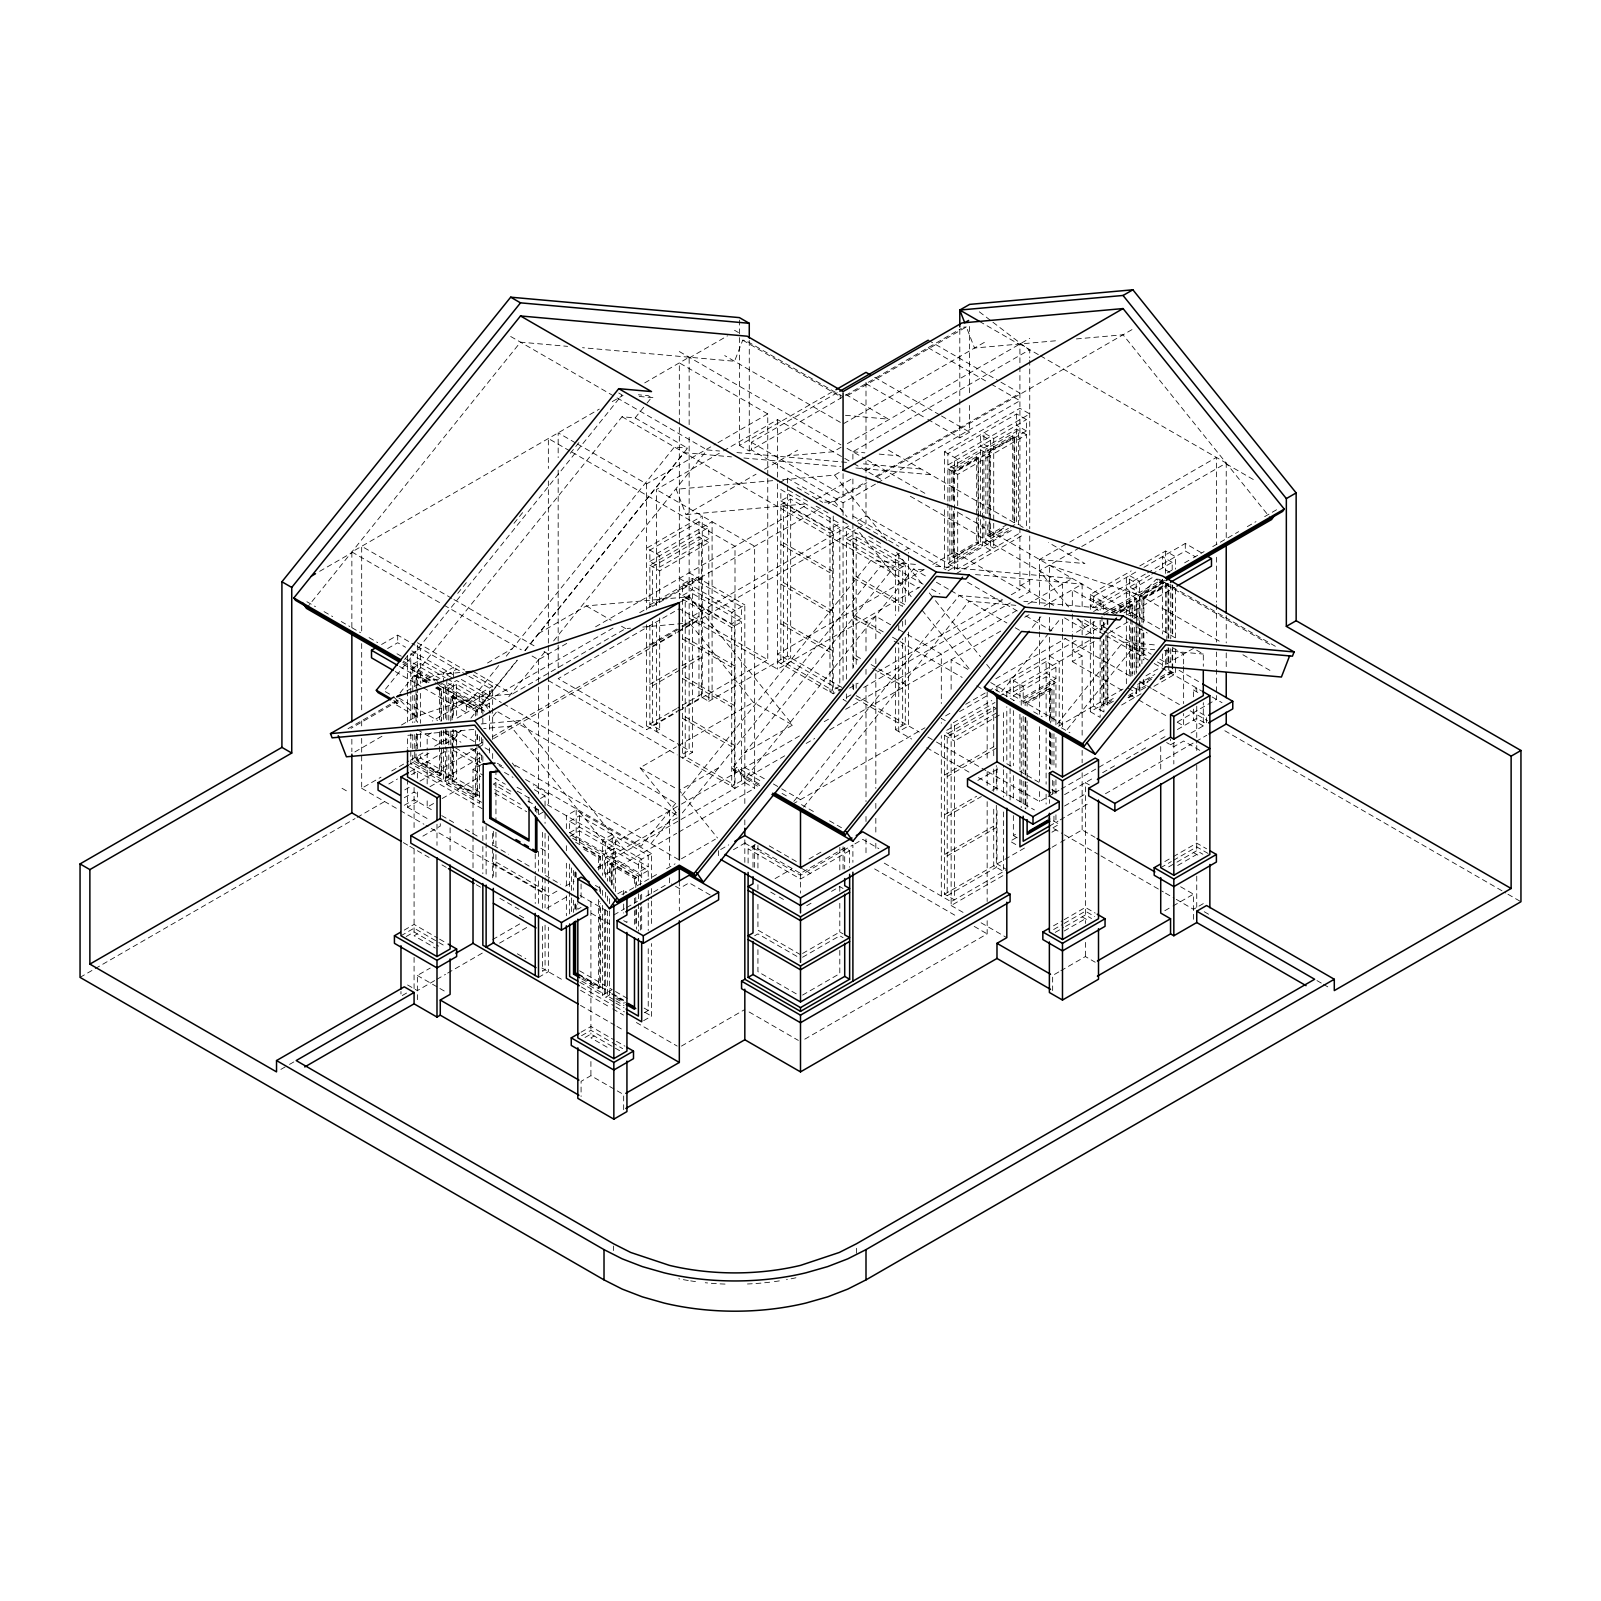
<?xml version="1.0" encoding="UTF-8"?>
<svg xmlns="http://www.w3.org/2000/svg" width="1601" height="1601" viewBox="0 0 1601 1601"><rect width="100%" height="100%" fill="white"/><g stroke="black" fill="none" stroke-linecap="round" stroke-linejoin="round"><path stroke-width="0.75" stroke-dasharray="5 3.75" d="M843.067 396.728L745.566 340.433L742.724 340.172L734.539 361.266L582.504 347.697M306.471 608.4L520.505 342.154L567.635 346.356M404.553 659.492L409.236 653.668M457.706 593.371L467.092 581.703M514.001 523.347L523.367 511.68M570.276 453.323L581.223 439.715M400.09 692.853L622.029 416.74L635.117 417.921L687.529 448.16L524.768 650.626M394.246 701.958L397.088 703.599L399.93 700.077L416.3 716.448L473.015 697.536L512.32 694.034L625.631 628.613L630.534 628.172M635.117 417.921L645.543 404.953M647.024 403.112L651.507 397.548L648.225 395.667L638.399 394.787M498.712 665.576L473.015 697.536L432.33 721.03M506.276 656.17L674.421 446.999L687.529 448.16M487.685 708.402L484.963 704.52L482.121 708.062L480.48 705.721L517.143 660.132M454.484 738.501L460.448 731.057M470.914 718.069L517.203 660.493M525.008 650.766L684.247 452.663L731.497 456.885M496.27 712.285L493.148 716.167L489.045 710.344M508.798 696.715L546.081 650.326M553.626 640.92L707.162 449.921L719.569 451.022M675.762 803.222L641.14 846.269L525.288 779.367M682.006 795.437L870.904 560.43L915.672 564.433M650.967 843.627L679.324 808.345M682.366 812.888L880.73 566.114L893.838 567.274L923.177 584.225M759.735 785.691L733.798 770.721L732.177 768.4L893.838 567.274M733.798 770.721L736.64 767.199L762.576 782.169M923.397 569.916L913.471 569.035L744.825 778.846L759.414 787.272M793.796 801.421L959.319 595.512L1001.486 599.274M803.622 807.104L969.145 601.176L1015.814 605.338M1032.285 627.432L1041.551 615.905M1001.686 691.712L1048.615 633.316M1050.176 631.354L1061.143 617.746M1057.36 723.852L1123.061 642.101L1157.063 645.123M1067.167 729.516L1132.888 647.765L1154.741 649.726M1049.375 607.439L1049.375 565.193L1140.132 595.452L1156.502 579.062L1159.344 582.604L1162.626 579.322M351.86 627.352L351.86 551.965L599.274 409.116M612.262 401.611L623.069 395.367M644.723 382.879L689.15 357.223L689.15 425.146M319.66 571.317L351.86 552.745M689.15 358.004L727.554 335.83M577.581 444.057L646.584 483.902L715.827 443.917M717.988 442.677L767.76 413.939L767.76 476.017M381.578 644.463L397.708 635.157L414.979 645.123M656.41 605.678L656.41 489.566L721.331 452.082M723.492 450.842L777.586 419.622L851.672 462.389M387.622 648.525L397.708 642.721L405.553 647.244M739.442 320.08L739.442 445.418L833.821 390.924M875.427 484.122L843.067 502.794L751.369 449.861L751.369 442.296L837.643 392.505M739.442 445.418L749.268 451.082L961.36 328.425M847.389 395.607L966.344 326.944L974.529 348.037L1059.202 340.473M410.797 654.049L420.623 648.385L420.623 659.732L410.797 665.396L410.797 654.049L453.383 678.644L453.383 667.297L443.557 672.96L443.557 682.046M410.797 694.054L410.797 669.178L420.623 663.514L445.178 677.683M772.703 480.66L676.202 489.286L686.029 514.601L756.052 474.176M764.538 469.273L797.698 450.141M984.355 342.374L843.067 423.945L724.713 355.602M414.739 685.748L414.739 675.982L416.7 674.862L429.148 682.046M698.977 521.706L649.866 550.064L649.866 561.411L659.692 567.094L708.803 538.716L708.803 527.389L698.977 521.706L698.977 533.053L708.803 538.716M406.774 690.952L434.832 674.761L463.469 672.2M348.017 728.675L397.088 700.337L399.93 700.077L350.999 728.315M446.819 674.862L456.645 669.178M656.41 553.846L712.085 521.706L712.085 699.437L702.259 693.773L677.623 707.982M779.547 482.762L787.392 478.219L843.067 510.359L839.144 512.64M841.105 447.219L833.24 451.762L787.872 455.805M847.389 443.597L1029.743 338.311M649.866 561.411L708.803 527.389M649.866 607.379L649.866 565.193L698.977 536.835L708.803 542.499L708.803 701.318L698.977 695.655L698.977 536.835M435.472 687.97L439.615 690.351L441.576 689.231L441.576 720.97M439.454 685.728L443.557 688.09L456.645 680.525L489.406 699.437L489.406 688.09M852.893 459.167L852.893 451.762L1029.743 349.658L1029.743 357.763M487.505 662.994L512.32 648.645M538.516 633.536L586.326 605.918L689.491 596.713L792.635 725.033L744.825 752.65M446.819 719.83L446.819 689.971L456.645 684.307L489.406 703.219L489.406 713.165M649.866 565.193L659.692 570.877L708.803 542.499M780.848 500.913L829.978 529.271L839.805 523.607L780.848 489.566L780.848 500.913L790.674 495.249M780.848 504.695L790.674 499.032L839.805 527.389L839.805 686.209L829.978 691.872L829.978 533.053L780.848 504.695L780.848 663.514L790.674 657.831L790.674 499.032M354.882 751.91L382.419 736.02M401.471 725.013L416.3 716.448L392.265 702.579M782.589 479.78L834.561 475.137L840.945 471.454M450.762 721.21L450.762 696.795L452.723 695.655L477.598 710.023L477.598 714.907M492.668 739.582L492.668 686.189L479.58 693.753L479.58 705.1M532.072 656.01L538.516 659.732L567.655 642.902M595.552 626.812L807.584 504.395M816.23 499.392L853.013 478.159M866.001 470.654L875.827 464.99M436.252 687.65L466.471 705.1L492.668 689.971L468.933 676.262M692.433 578.421L692.433 589.768L682.606 595.452L682.606 584.105L692.433 578.421L741.563 606.799L741.563 618.126L731.737 623.81L679.324 593.551M649.866 604.898L698.977 576.54M431.449 732.878L427.167 735.359L427.167 750.229M457.146 718.049L616.105 626.291M639.7 612.663L819.572 508.818M828.217 503.815L865 482.581M875.427 476.558L1019.917 393.146L996.302 379.517M701.598 578.061L652.488 606.419L652.488 566.714L701.598 538.356L701.598 697.175L682.386 708.262M824.655 502.234L834.561 501.333L866.841 482.702M877.608 476.478L1132.888 329.106M450.762 696.795L475.637 711.164L477.598 710.023M489.406 703.219L479.58 708.883L446.819 689.971M877.568 482.882L1019.917 400.71L989.858 383.359M927.82 419.382L959.8 437.853L969.626 432.17L969.626 402.692M692.433 593.551L692.433 752.37L682.606 758.053L682.606 599.234L692.433 593.551L741.563 621.908L741.563 780.728L754.651 788.292L754.651 546.281L656.41 489.566M679.324 602.576L689.491 596.713M361.686 738.401L361.686 788.292L380.998 777.145M391.725 770.962L408.875 761.055M411.037 759.815L423.905 752.37M434.631 746.186L464.67 728.835M944.59 499.152L944.59 451.762L1019.917 408.275L1029.743 413.939L954.416 457.426L954.416 502.314M409.496 764.478L429.708 752.81M444.758 744.105L453.383 739.142L459.687 742.784M980.613 434.732L947.872 453.643L947.872 464.99L957.698 470.654L990.439 451.762L990.439 440.415L980.613 434.732L980.613 446.079L993.721 453.643L1026.461 434.732L1026.461 529.271M983.895 432.85L1016.635 413.939L1026.461 419.622L1026.461 430.949L993.721 449.861L983.895 444.197L983.895 432.85L993.721 438.514L993.721 449.861M388.823 783.97L397.428 779.007M410.336 771.542L446.919 750.429M411.457 774.684L417.361 771.282L417.361 778.086M829.978 533.053L839.805 527.389M947.872 464.99L1026.461 419.622M848.75 526.009L689.15 618.146L777.586 669.178L919.915 587.007M857.376 521.025L866.001 516.042L957.698 568.975L990.439 550.064L990.439 522.706M947.872 501.113L947.872 468.773L980.613 449.861L990.439 455.545L990.439 520.225M1026.461 434.732L1016.635 429.068L983.895 447.98L983.895 512.66M649.866 644.603L679.765 627.352M681.906 626.111L698.977 616.245M978.651 516.403L978.651 457.806L976.69 456.665L951.795 471.034L951.795 502.774M1012.713 435.872L1012.713 521.326L1014.674 522.466L1014.674 437.013L1012.713 435.872L987.817 450.241L987.817 513.721M477.939 745.045L484.082 741.503M492.267 736.78L680.825 627.912M682.987 626.671L689.491 622.909L753.351 702.359L792.635 725.033M652.488 646.124L675.982 632.555M678.104 631.314L701.598 617.766M978.651 457.806L953.756 472.175L953.756 501.473M1014.674 437.013L989.778 451.382L989.778 536.835L987.817 535.695L987.817 523.487M80.05 977.37L93.038 969.866M95.199 968.605L355.022 818.611M357.183 817.371L385.341 801.12M404.813 789.853L411.317 786.111M419.982 781.108L476.277 748.608M478.439 747.367L484.923 743.604M493.588 738.601L675.462 633.616M677.623 632.355L855.174 529.851M857.336 528.61L866.001 523.607L866.001 461.108M846.349 538.716L895.459 567.094L905.285 561.411L846.349 527.389L846.349 538.716L856.175 533.053M947.872 468.773L957.698 474.436L990.439 455.545M414.739 734.599L414.739 761.456L439.615 775.825L441.576 774.684L441.576 747.827M404.253 797.738L414.079 792.075L417.361 793.976M846.349 678.984L846.349 542.499L856.175 536.835L905.285 565.193L905.285 604.898L856.175 576.54M430.029 786.651L482.842 756.152L482.842 761.696M744.825 803.502L744.825 604.898L731.737 612.463L731.737 623.81M404.253 805.303L414.079 799.639L433.431 810.806M410.797 733.858L410.797 763.717L443.557 782.629L453.383 776.945L453.383 729.676M407.535 779.287L407.535 807.204L417.361 801.521L417.361 789.433M446.819 729.776L446.819 784.51L456.645 778.846L481.201 793.015M473.015 834.001L473.015 769.381L482.842 763.717M682.606 599.234L731.737 627.592L741.563 621.908M433.591 803.502L427.167 807.204L427.167 797.298M442.156 798.539L480.7 776.305M649.866 684.307L679.765 667.057M681.906 665.816L698.977 655.95M652.488 685.828L680.245 669.798M682.386 668.558L701.598 657.471M510.899 791.254L495.95 782.629L493.328 784.13L512.54 795.237M450.762 730.977L450.762 782.249L475.637 796.618L477.598 795.477L477.598 751.529M899.402 553.466L895.459 555.747L895.459 567.094M904.645 550.444L908.568 548.182L908.568 553.125M422.884 836.142L440.275 826.116L440.275 818.551M846.349 542.499L895.459 570.877L905.285 565.193M676.563 708.603L646.584 725.913L680.645 745.566M680.245 709.503L652.488 725.533L652.488 621.308M767.76 478.499L767.76 659.732L679.324 608.68L558.169 678.644L646.584 729.696L676.883 712.205M679.044 710.944L767.76 659.732M924.217 569.396L777.586 654.069L840.965 690.651M932.843 564.413L954.416 551.965L1019.917 589.768L1019.917 527.91M951.795 505.216L951.795 556.508L976.69 542.139L978.651 543.259L978.651 518.844M987.817 535.695L1008.55 523.727M1003.647 528.07L989.118 536.455L989.118 451.002L1014.013 436.633L1014.013 522.086M951.795 556.508L953.756 557.628L978.651 543.259M989.778 536.835L1004.307 528.45M540.478 798.499L548.343 793.976L533.353 785.311M659.692 618.026L659.692 729.696L656.41 731.577L656.41 620.508M708.803 701.318L787.392 655.95L843.067 688.09M990.439 550.064L980.613 544.4L947.872 563.312L947.872 503.595M983.895 515.142L983.895 542.499L1008.45 528.33M1010.491 527.149L1016.635 523.607L1018.596 524.728L1018.596 430.209L985.856 449.101L985.856 518.764M1008.37 530.651L985.856 543.64L985.856 521.246M1011.312 530.471L944.59 568.975L944.59 509.118M947.952 570.817L954.416 567.094M890.616 624.79L875.827 616.245L866.001 621.908L866.001 654.349M983.895 542.499L993.721 548.182L1020.317 532.813M539.177 814.389L543.099 812.127M956.557 573.398L1023.279 534.894M676.302 812.888L640.04 767.76L676.382 746.786M678.524 745.546L753.351 702.359M651.507 878.529L651.507 853.513L576.18 810.046L566.354 815.71L566.354 830.719M683.267 753.891L689.15 750.489L689.15 435.092M569.636 821.373L579.462 815.71L612.202 834.621L612.202 845.968L602.376 851.632L569.636 832.72L569.636 821.373L648.225 866.761L648.225 855.414L615.484 836.502L605.658 842.186L605.658 853.513L638.399 872.425L648.225 866.761M1039.549 604.438L1039.549 559.529L1067.587 543.339M1069.748 542.099L1216.4 457.426L1216.4 544.74M569.636 832.72L579.462 827.057L579.462 815.71M404.253 930.101L414.079 924.417L437.493 937.946M612.202 884.713L612.202 849.751L579.462 830.839L569.636 836.502L602.376 855.414L615.484 847.85L615.484 836.502M400.97 935.764L414.079 928.2L445.858 946.551M406.214 936.525L414.079 931.982L438.534 946.111M1079.574 547.762L1039.549 570.857L1072.31 611.602M1081.736 546.521L1226.226 463.089L1226.226 538.476M417.361 933.883L414.079 935.764L435.272 948.012M777.586 661.613L833.24 693.773L841.105 689.231M1019.917 585.986L1029.743 580.322M849.551 688.13L858.176 683.167M877.568 671.96L1002.666 599.735M1011.292 594.751L1019.917 589.768M718.629 767.76L679.324 790.454L717.508 837.963M850.932 694.894L843.067 699.437L846.349 701.318M863.679 687.529L1010.331 602.877M1018.956 597.893L1029.743 591.67L1055.479 606.539M612.202 834.621L602.376 840.285L602.376 851.632M677.363 806.444L613.843 843.127L613.843 888.715M681.466 804.082L800.62 735.299M824.215 721.671L828.497 719.189M845.668 709.283L1019.217 609.08M1027.862 604.097L1072.31 578.421L933.063 565.994M583.925 849.31L598.454 857.676L600.415 856.555L600.415 871.364M605.658 877.288L605.658 857.295L615.484 851.632L648.225 870.544L648.225 878.028M677.183 817.891L613.843 854.474L510.679 726.134L483.662 728.555M741.563 780.728L731.737 786.411L731.737 627.592M784.69 755.832L744.825 778.846L736.64 767.199M806.144 743.444L814.729 738.481M829.738 729.816L1003.067 629.753M1024.7 617.246L1029.023 614.764M1044.172 606.019L1082.136 584.105L1082.136 608.82M556.928 891.117L548.343 896.06L426.046 825.456M565.513 886.154L574.099 881.21M597.693 867.582L744.825 782.629M609.581 881.391L609.581 864.12L611.542 862.979L636.438 877.348L636.438 884.753M417.361 999.684L417.361 975.469L430.209 968.065M492.668 939.547L520.825 923.297M546.802 908.307L566.294 897.04M605.258 874.546L676.703 833.3M678.864 832.04L754.651 788.292M1090.321 609.461L1090.321 594.491L1131.207 570.897M1139.812 565.933L1165.628 551.024L1175.454 556.688L1175.454 569.155M406.594 993.04L400.97 996.262L400.97 991.459M1135.749 572.057L1090.321 598.274L1116.517 613.403L1168.31 583.504M1143.935 567.314L1185.28 543.459L1201.41 552.765M651.507 853.513L638.399 861.078L638.399 872.425M280.875 1069.408L287.359 1065.646M289.521 1064.405L293.864 1061.903M434.651 980.613L417.361 990.599L407.535 984.935M436.833 979.352L445.478 974.369M447.64 973.108L482.261 953.115M499.572 943.129L527.71 926.899M1145.335 574.079L1090.321 605.838L1098.386 610.501M1147.477 572.838L1185.28 551.024L1195.367 556.828M1149.678 575.359L1093.583 607.74L1093.583 596.393M1151.719 574.179L1172.192 562.351L1172.192 571.437M581.083 907.407L577.821 909.288L577.821 903.624M1093.583 611.522L1126.344 592.61L1136.67 598.574L1136.67 673.2M1152.12 577.721L1129.606 590.729L1129.606 615.605M609.581 864.12L634.476 878.489L636.438 877.348M605.658 857.295L638.399 876.207L648.225 870.544M895.459 647.805L895.459 729.696L905.285 724.012L905.285 637.158M1167.329 572.838L1173.813 569.075M1184.62 562.832L1191.104 559.089M1193.285 557.848L1204.092 551.605M1212.737 546.601L1238.694 531.632M1247.339 526.629L1255.985 521.626M1264.65 516.643L1279.779 507.897M617.766 893.798L623.67 890.396L626.932 892.277M1139.432 592.61L1139.432 581.263L1129.606 575.6L1129.606 586.947L1139.432 592.61L1159.904 580.803M1159.344 582.604L1162.186 580.963M681.446 858.776L715.387 839.184M1104.01 615.164L1134.709 597.433L1134.709 617.346M1164.587 580.182L1137.991 595.552L1137.991 620.428M621.888 894.559L658.051 873.666M666.576 868.763L675.082 863.84M995.822 678.764L1065.846 638.339M1076.452 632.215L1094.764 621.648M1163.847 581.763L1140.132 595.452L1221.483 642.401M1111.594 612.463L1136.17 598.274L1136.17 672.92M1164.007 582.204L1139.432 596.393L1139.432 626.251M1112.115 612.763L1136.67 598.574M1090.321 594.491L1103.409 602.056L1103.409 613.403L1136.17 594.491L1136.17 583.164L1126.344 577.481L1126.344 588.828L1139.952 596.693L1164.507 582.504M1116.257 612.623L1130.786 604.237L1132.748 605.378L1132.748 617.586M1141.913 622.229L1141.913 597.813L1166.809 583.444L1168.77 584.585L1168.77 638.299M1119.639 612.182L1132.087 604.998L1132.087 617.206M1120.3 612.563L1132.748 605.378M1141.913 597.813L1143.874 598.954L1168.77 584.585M792.635 804.182L924.938 727.795M945.591 715.867L952.835 711.685M965.703 704.26L1077.053 639.98M1085.698 634.977L1107.332 622.489M1124.042 612.843L1127.985 610.561L1023.819 601.276M720.65 849.531L728.715 844.868M959.539 711.604L989.438 694.334M1046.113 661.613L1013.353 680.525L1013.353 691.872L1023.179 697.536L1055.94 678.644L1055.94 667.297L1046.113 661.613L1046.113 672.96L1055.94 678.644M1127.304 614.744L1174.794 587.327M613.843 914.972L624.55 908.788M626.691 907.547L637.398 901.363M645.963 896.42L665.236 885.293M1089.14 640.56L1072.31 650.266L1082.136 655.95L1082.136 737.941M733.458 849.691L746.186 842.346M953.275 722.771L991.82 700.518M998.944 696.415L1095.524 640.66M1108.512 633.155L1127.985 621.908M1133.868 618.506L1137.811 616.245L1128.085 615.384M946.731 730.336L995.001 702.479M1013.353 691.872L1055.94 667.297M748.107 862.979L748.107 848.79L757.933 843.127M999.264 715.127L954.416 741.023L954.416 899.842L944.59 894.179L944.59 735.359L993.721 707.002L996.322 708.503L947.212 736.86L947.212 895.679L996.322 867.322L996.322 805.283M1055.94 724.893L1055.94 682.426L1046.113 676.743L1013.353 695.655L1013.353 700.658M1072.31 634.116L1072.31 661.613L1082.136 655.95M538.516 977.37L548.343 971.687L548.343 927.259M946.551 732.718L954.416 737.24L999.264 711.344M1055.94 682.426L1023.179 701.318L1023.179 706.321M1051.997 721.311L1051.997 689.231L1050.036 688.09L1025.14 702.459L1025.14 707.402M1025.801 702.839L1050.696 688.47L1050.696 723.032M1051.997 689.231L1027.122 703.599L1027.122 708.523M944.59 775.064L993.721 746.706M947.212 776.565L996.322 748.207M775.064 878.609L792.015 868.823M809.005 858.997L821.793 851.632M581.863 978.931L598.454 988.517L600.415 987.377L600.415 903.444M753.01 867.222L753.01 845.968L800.5 873.366L844.708 847.85L849.631 850.691L849.631 867.222M854.854 843.887L862.719 839.344L878.849 848.65M1058.561 726.274L1123.061 689.03M1145.996 675.802L1160.325 667.537M1166.349 664.055L1193.465 648.385L1203.292 654.049L1203.292 666.296M849.631 850.691L800.5 879.049L748.107 848.79M1090.321 619.447L1090.321 711.725L1116.137 696.815M1137.671 684.387L1154.881 674.441M1105.891 635.717L1105.891 704.08L1114.176 699.277M1152.28 677.283L1141.913 683.287L1143.874 684.407L1148.017 682.026M579.862 982.334L602.376 995.322L612.202 989.658L579.462 970.746M1113.415 701.238L1107.192 704.84L1107.192 634.016M1151.519 679.244L1143.214 684.027L1143.214 679.144M977.851 780.427L998.544 768.5M613.843 1001.946L605.658 997.223L610.882 994.201M1128.565 695.514L1134.709 691.972M1146.176 685.368L1137.991 690.091L1137.991 685.108M1160.505 677.083L1170.731 671.179M1127.985 697.536L1136.17 692.813L1136.17 685.348M1145.576 687.389L1139.432 690.932L1139.432 683.467M1159.904 679.104L1172.192 672.02L1172.192 649.626M1128.485 697.836L1136.67 693.113L1136.67 685.648M1160.405 679.404L1172.692 672.32L1172.692 647.444M1121.661 704.98L1141.033 693.793M1153.941 686.329L1175.454 673.901L1175.454 666.436M944.59 814.769L976.63 796.277M947.212 816.27L981.373 796.558M992.06 790.394L996.322 787.912L996.322 765.578M581.083 1032.185L590.909 1026.521L614.324 1040.03M581.563 1035.707L590.909 1030.304L609.981 1041.31M754.651 935.764L757.933 933.883L800.5 958.459M806.704 905.726L812.908 902.143M831.519 891.377L839.805 886.614L843.067 888.495M585.025 1037.488L590.909 1034.086L619.607 1050.656M594.191 1035.967L590.909 1037.868L609.981 1048.875M1193.465 696.795L1193.465 689.971L1196.748 688.09L1196.748 694.894M644.302 1012.713L648.225 1010.451L648.225 945.491M643.642 1020.658L651.507 1016.115L651.507 943.569M944.59 854.474L993.721 826.116M988.017 771.782L1039.549 801.541L1046.033 797.798M1048.175 796.558L1058.961 790.334M1061.123 789.073L1166.789 728.075M1177.576 721.851L1216.4 699.437L1216.4 652.027M947.212 855.975L996.322 827.617M1064.565 794.656L1094.003 777.646M1102.629 772.683L1115.537 765.238M1126.283 759.014L1145.656 747.827M1160.725 739.142L1166.969 735.519M1177.395 729.516L1196.748 718.349L1206.574 724.012L1206.574 716.448L1196.748 710.784M623.67 1109.713L623.67 1094.584L590.909 1075.672L581.083 1081.355L581.083 1096.485M802.561 953.476L839.805 931.982L843.067 933.883M802.561 957.258L839.805 935.764L843.067 937.666M1013.353 815.569L1013.353 835.562L1017.456 833.2M1064.525 806.023L1087.039 793.015M1174.634 742.444L1170.551 744.805L1170.551 739.142M1191.024 732.998L1203.292 725.893L1203.292 702.639M1016.295 837.663L1010.091 841.245L1015.975 844.648M1049.375 826.116L1058.001 821.133M1060.162 819.892L1090.361 802.461M1105.45 793.736L1193.866 742.684M1196.027 741.443L1206.814 735.219M1052.998 827.797L1059.202 824.215L1048.075 817.791M681.446 1046.093L744.825 1009.511M1024.46 848.07L941.308 896.06L941.308 735.619M1051.917 832.2L1058.261 828.558M951.134 724.012L951.134 905.526L1004.828 874.526M1052.057 847.249L1058.501 843.527M1060.663 842.286L1082.136 829.898L1094.984 837.303M802.561 995.082L839.805 973.588L839.805 949.953M804.783 1039.169L987.157 933.883L987.157 918.914M1053.478 925.838L1061.983 920.935M1064.125 919.694L1085.398 907.407L1095.224 913.09M1164.828 861.558L1171.212 857.876M1173.333 856.635L1196.748 843.127L1206.574 848.79M1053.618 929.541L1062.103 924.638M1064.225 923.417L1085.398 911.189L1094.764 916.593M1160.725 867.702L1171.312 861.578M1173.433 860.357L1196.748 846.909L1209.856 854.474M1055.239 932.382L1063.524 927.599M1065.586 926.419L1085.398 914.972L1091.542 918.514M1168.65 866.901L1174.854 863.319M1176.935 862.139L1196.748 850.691L1202.891 854.234M1064.225 930.982L1085.398 918.754L1085.398 923.477M1177.676 865.481L1196.748 854.474M1058.801 971.927L1052.658 975.469L1052.658 990.599M1060.843 970.746L1085.398 956.557L1095.224 962.241M1164.828 910.709L1170.951 907.167M1173.013 905.986L1193.465 894.179L1193.465 920.635M1203.292 903.624L1193.465 909.308L1176.275 899.362M963.502 327.184L966.344 326.944M1076.392 338.932L1123.061 334.769L1270.073 517.643M686.029 514.601L807.324 503.775M642.822 627.072L689.491 622.909M425.005 680.425L439.194 679.164M481.201 723.972L520.505 720.47L623.67 848.79M473.836 729.436L407.535 735.359L407.535 748.147M679.324 351.54L840.925 444.838M639.219 396.448L653.128 397.688M845.468 415.299L888.455 419.142L843.067 392.945M852.893 451.762L864.84 452.823M879.169 454.104L898.281 455.805M736.94 452.583L848.53 462.549M863.419 463.89L921.195 469.033M743.925 458.006L840.885 466.671M855.815 467.992L931.022 474.717M1039.549 559.529L1084.938 563.572L1048.595 542.599M975.489 574.579L1082.136 584.105M1164.447 650.586L1203.292 654.049M1038.309 354.622L1019.917 343.995L1019.917 364.107M1040.47 355.842L1226.226 463.089M979.452 321.401L1019.917 344.755M1226.226 463.87L1256.345 481.261M928.22 340.213L994.141 378.276M928.22 347.777L987.697 382.119M1026.461 430.949L1016.635 425.286L1016.635 413.939M874.626 377.336L939.407 414.719M941.548 415.98L969.626 432.17M866.001 383.7L925.678 418.161M1172.192 562.351L1162.366 556.688L1162.366 568.035L1170.231 572.578M734.539 330.286L738.461 332.548M944.59 451.762L957.698 459.327L957.698 470.654M1275.357 646.304L1159.344 579.322L1156.502 579.062L1272.435 646.004M742.724 340.172L840.945 396.868M888.455 450.141L1016.535 524.087M1242.896 654.769L1272.855 672.08M847.009 448.36L865.401 458.967M867.482 460.167L926.259 494.109M958.319 512.62L1176.335 638.499M767.76 413.939L679.324 362.887L679.324 424.965M853.713 463.57L882.291 480.06M910.289 496.23L1062.484 584.105L1062.484 606.859M1116.077 615.044L1072.31 589.768L1072.31 609.181M1138.691 628.092L1147.257 633.035M1172.933 647.885L1183.639 654.049L1183.639 663.975M1108.212 629.413L1101.788 625.691L1101.788 629.473M1110.374 630.654L1151.179 654.209M1159.764 659.172L1168.35 664.135M1179.076 670.339L1200.55 682.726M1084.517 619.847L1101.648 629.733M1103.789 630.974L1149.258 657.211M1157.443 661.953L1165.628 666.676M1169.571 670.499L1175.454 673.901M1076.933 618.927L1104.83 635.017M1106.071 635.737L1152.04 662.274M1154.181 663.514L1201.37 690.771M1212.097 696.955L1222.023 702.679M1193.465 689.971L1199.369 693.373M1064.505 617.886L1093.863 634.817M751.369 442.296L843.067 495.249L843.067 473.116M852.893 516.042L945.971 569.776M967.584 582.264L1017.295 610.962M1025.961 615.945L1051.897 630.934M1064.865 638.419L1131.387 676.823M1139.952 681.766L1151.319 688.33M1152.78 689.17L1179.417 704.56M1190.223 710.804L1207.514 720.79M1224.825 730.756L1505.821 892.998M1507.982 894.259L1520.95 901.743M797.078 487.605L822.714 502.394M858.316 522.947L898.881 546.361M1203.292 725.893L1193.465 720.23L1193.465 708.122M1131.587 686.389L1139.952 691.212L1139.952 681.266M788.292 490.086L807.544 501.213M816.11 506.156L828.958 513.561M843.067 521.706L849.491 525.428M868.763 536.535L881.611 543.96M618.746 393.025L622.029 394.907L384.08 690.932L390.024 694.354M1128.305 688.27L1136.67 693.113M510.679 336.49L614.904 396.668M617.065 397.889L707.162 449.921M913.471 569.035L928.06 577.461M936.405 582.264L948.913 589.488M950.994 590.689L1006.869 622.949M1015.254 627.792L1019.457 630.214M1072.31 661.613L1121.561 690.051M1130.126 694.994L1136.55 698.696M1138.691 699.937L1166.529 716.007M1177.215 722.191L1183.639 725.893L1183.639 713.506M1049.375 655.95L1059.202 661.613L1059.202 726.654M931.562 589.068L939.947 593.911M622.029 416.74L918.454 587.887M1199.769 750.329L1183.639 741.023L1173.833 746.706L1166.629 742.544M1105.891 704.08L1107.852 705.2L1107.852 634.396M1103.409 711.725L1093.583 706.061L1093.583 636.398M1090.321 711.725L1100.147 717.388L1100.147 635.097M853.553 578.061L902.664 606.419L902.664 566.714L853.553 538.356L853.553 667.397M783.469 542.879L832.6 571.237M780.848 544.4L829.978 572.758M575.419 442.817L558.169 432.85L558.169 457.666M899.062 629.653L905.406 633.316M907.507 634.536L941.308 654.049L941.308 703.499M967.805 669.358L951.134 659.732L951.134 691.872M990.739 682.586L1062.484 724.012M995.202 689.591L1014.434 700.698M1033.646 711.785L1042.191 716.728M1061.423 727.815L1069.948 732.758M569.796 450.902L548.343 438.514L548.343 468.453M571.937 452.142L734.999 546.281L734.999 788.292L679.324 756.152M856.175 616.245L885.013 632.895M892.477 637.198L962.161 677.423M976.75 685.848L982.994 689.471M853.553 617.766L881.31 633.796M894.138 641.18L902.664 646.124M783.469 582.584L832.6 610.942M780.848 584.105L829.978 612.463M1089.34 784.89L1085.398 782.629L1085.398 914.972M856.175 655.95L862.579 659.652M871.124 664.575L905.285 684.307M1193.465 852.573L1200.49 856.635M853.553 657.471L859.957 661.153M872.765 668.558L902.664 685.828M783.469 622.289L832.6 650.646M780.848 623.81L829.978 652.167M689.15 572.758L744.825 604.898M945.25 720.61L941.308 718.349L941.308 723.272M1011.092 766.179L1006.809 763.717L1006.809 706.681M1019.657 771.142L1038.929 782.269M1051.777 789.673L1058.201 793.376M679.324 578.421L734.999 610.561M682.606 584.105L741.563 618.126M944.59 735.359L954.416 741.023M856.175 695.655L919.314 732.097M927.9 737.06L934.344 740.783M936.485 742.023L985.876 770.541M855.694 698.396L902.664 725.533L902.664 638.679M1180.617 886.754L1193.465 894.179M895.459 729.696L911.669 739.042M926.759 747.747L969.846 772.623M978.451 777.606L1034.466 809.946M1204.232 911.729L1209.856 914.972M1053.678 828.598L1062.284 833.561M1064.445 834.801L1098.846 854.674M1100.988 855.915L1163.367 891.917M1165.508 893.158L1174.113 898.121M1316.963 980.592L1321.305 983.094M1323.467 984.355L1329.951 988.097M685.228 637.418L734.359 665.776M682.606 638.939L731.737 667.297M1013.353 835.562L1017.295 837.823M586.326 605.918L611.142 620.247M621.488 626.231L625.631 628.613M685.228 677.123L734.359 705.481M682.606 678.644L731.737 707.002M1082.136 916.853L1089.14 920.915M685.228 716.828L734.359 745.185M682.606 718.349L731.737 746.706M451.802 598.314L361.686 546.281L361.686 633.616M453.944 599.554L535.474 646.624M544.06 651.587L548.343 654.049M744.825 767.499L765.078 779.187M773.403 783.99L779.667 787.612M781.748 788.813L800.5 799.639M782.028 793.396L786.351 795.897M801.481 804.623L814.449 812.107M829.578 820.853L842.546 828.337M732.177 768.4L759.995 784.47M351.86 551.965L441.976 603.977M444.117 605.218L521.346 649.826M659.692 729.696L649.866 724.012L649.866 624.75M682.766 746.806L692.433 752.37M884.272 863.139L951.134 901.743L1006.809 869.603L996.983 863.92L996.983 809.626M951.134 905.526L963.982 912.93M981.113 922.816L1006.809 937.666M548.343 680.525L677.183 754.912M874.646 868.923L956.878 916.392M974.188 926.379L987.157 933.883M473.015 671.339L512.32 694.034M640.04 767.76L677.263 789.253M417.361 642.721L464.69 670.039M473.296 675.022L492.668 686.189M769.24 845.868L798.419 862.719M417.121 646.364L466.892 675.082M800.5 867.702L810.326 873.366M411.837 650.867L452.723 674.481M461.328 679.444L501.253 702.499M503.394 703.74L677.183 804.062M744.825 843.127L800.5 875.267L852.893 845.008L852.893 862.339M447.239 678.864L453.383 682.426L453.383 717.248M306.872 601.716L315.457 606.679M324.042 611.622L332.628 616.585M341.213 621.528L349.778 626.491M351.94 627.732L360.505 632.675M369.091 637.638L377.676 642.601M396.988 653.748L403.432 657.451M405.573 658.691L439.895 678.524M448.48 683.467L489.286 706.922M497.871 711.885L679.324 816.65M403.232 661.133L480.48 705.721M402.732 662.234L434.912 680.805M437.053 682.046L482.121 708.062M403.032 664.155L433.071 681.486M435.212 682.726L484.563 711.224M410.797 669.178L431.269 681.005M437.433 686.829L441.576 689.231M428.488 682.426L416.04 675.242L416.04 687.449M436.773 687.209L440.935 689.611L440.935 721.351M399.57 666.476L427.627 682.666M414.739 675.982L427.167 683.167M395.247 671.539L421.143 686.509M423.304 687.75L466.471 712.665L466.471 705.1M770.701 892.097L777.085 895.78M779.207 897L783.469 899.462M398.809 698.036L437.593 720.45M454.844 730.396L476.398 742.844M485.023 747.807L489.326 750.309M515.202 765.238L679.324 859.997M444.658 732.818L460.928 742.204M471.655 748.407L480.24 753.351M497.391 763.277L501.693 765.738M470.214 748.868L482.842 756.152M499.092 765.538L505.516 769.24M504.495 772.422L513.04 777.366M534.394 789.693L545.06 795.857L545.06 807.204M455.485 747.907L480.74 762.496M710.204 894.979L689.15 882.831L679.324 888.495L671.479 883.972M417.361 729.676L442.196 744.025M452.923 750.229L480.82 766.319M517.103 787.272L521.586 789.853M547.322 804.723L641.681 859.197L641.681 881.711M494.669 778.106L505.336 784.27M517.303 791.174L528.83 797.838M800.5 954.676L757.933 930.101L757.933 901.443M473.015 769.381L482.842 775.064M527.99 801.12L534.394 804.823M533.913 807.564L540.317 811.267M494.669 789.453L520.285 804.242M571.597 835.382L604.337 854.274L604.337 874.266M494.669 793.235L526.709 811.727M575.519 842.186L600.415 856.555M583.164 847.349L599.755 856.935L599.755 871.745M453.383 776.945L420.623 758.053L420.623 753.07M479.76 795.957L417.361 759.935L417.361 754.952M441.576 774.684L416.7 760.315L416.7 755.432M477.598 795.477L452.723 781.108L452.723 729.836M481.541 802.281L448.78 783.389L448.78 751.049M446.819 784.51L479.58 803.422L479.58 753.671M409.676 766.859L482.842 809.085M796.237 993.821L757.933 971.687L757.933 948.052M540.798 848.23L545.06 850.691M595.412 885.433L599.514 887.795M441.756 815.629L456.605 824.195M465.271 829.198L478.259 836.703M493.428 845.448L508.598 854.214M517.263 859.217L530.251 866.721M545.421 875.467L560.59 884.232M580.082 895.479L609.661 912.57M623.67 920.635L626.932 922.536L626.932 918.754M407.535 807.204L430.049 820.192M591.329 913.31L609.741 923.957M495.95 862.038L545.06 890.396M493.328 863.539L542.439 891.897M361.686 788.292L398.149 809.346M400.31 810.586L423.905 824.215M749.108 1011.972L798.359 1040.41M342.034 788.292L347.917 791.695M403.352 842.606L407.635 845.088M409.776 846.329L429.088 857.476M441.976 864.9L446.259 867.382M476.298 884.713L480.58 887.194M499.892 898.341L519.204 909.488M519.444 915.292L525.848 918.994M615.484 991.539L627.752 998.644M644.122 1008.09L648.225 1010.451M578.321 973.888L610.601 992.52M612.763 993.761L623.529 999.965M645.043 1012.392L651.507 1016.115M579.662 975.409L600.415 987.377M611.542 993.821L623.99 1001.005M583.164 978.191L599.755 987.757L599.755 901.363M617.105 997.783L625.411 1002.566M615.805 998.544L624.09 1003.327M581.823 981.193L604.337 994.201L604.337 906.746M613.763 999.624L607.62 996.082L607.62 911.129M615.805 1000.805L623.99 1005.528M615.885 1003.127L624.07 1007.85M581.423 987.017L613.703 1005.648M615.845 1006.889L624.45 1011.852M517.303 953.776L525.848 958.699M541.918 967.985L563.372 980.372M580.563 990.299L610.621 1007.649M612.763 1008.89L623.509 1015.094M636.377 1022.519L677.183 1046.073M580.483 1005.368L614.864 1025.22M617.005 1026.461L623.449 1030.183M439.615 939.167L445.999 942.869M616.465 1041.27L624.97 1046.193M612.102 1042.531L622.709 1048.655M417.361 975.469L437.813 987.297M439.875 988.477L445.999 992.02M979.312 311.815L990.959 320.72M992.9 322.221L1029.743 350.439M1021.298 585.206L1029.743 591.67L1029.743 531.172L1019.917 525.488L1019.917 366.529M393.826 697.055L397.088 700.337M393.826 700.337L397.088 703.599M1077.913 618.586L1084.938 627.312M834.561 475.137L887.334 540.818M896.66 552.405L923.057 585.226M929.26 592.95L933.923 598.754M935.464 600.675L980.492 656.69M986.696 664.415L991.359 670.219M834.561 501.333L847.069 516.903M859.577 532.453L911.169 596.653M922.116 610.261L969.005 668.618M512.22 762.997L515.302 766.819M1226.226 615.585L1226.226 642.942M1226.226 652.888L1226.226 667.797M1216.4 557.228L1216.4 602.136M1216.4 604.618L1216.4 642.061M1196.748 706.241L1196.748 743.064M1196.748 745.546L1196.748 750.489M1196.748 765.318L1196.748 850.691M1196.748 876.127L1196.748 907.407M1185.28 543.459L1185.28 551.024M1183.639 666.436L1183.639 703.599M1175.454 589.108L1175.454 638.999M1175.454 648.965L1175.454 663.935M1173.833 742.924L1173.833 763.997M1172.692 585.246L1172.692 637.478M1172.192 584.945L1172.192 637.198M1170.731 584.105L1170.731 638.839M1170.731 648.785L1170.731 663.715M1168.77 648.065L1168.77 670.039M1168.11 637.918L1168.11 584.205L1143.214 598.574L1143.214 622.989M1168.11 647.685L1168.11 664.775M1166.809 583.444L1166.809 639.6M1166.809 649.386L1166.809 664.035M1165.628 551.024L1165.628 573.458M1165.628 583.444L1165.628 635.817M1165.628 650.786L1165.628 668.237M1162.366 579.282L1162.366 634.016M1162.366 653.908L1162.366 666.356M1160.725 746.546L1160.725 771.282M1143.874 598.954L1143.874 623.369M1143.874 633.135L1143.874 659.992M1143.874 679.524L1143.874 684.407M1143.214 632.755L1143.214 659.612M1141.913 624.67L1141.913 663.755M1139.952 596.693L1139.952 626.531M1139.952 629.033L1139.952 666.336M1139.432 628.733L1139.432 666.056M1137.991 622.909L1137.991 667.697M1134.709 627.292L1134.709 674.561M1132.748 627.352L1132.748 673.741M1132.087 619.647L1132.087 675.822M1130.786 604.237L1130.786 616.465M1130.786 618.907L1130.786 677.503M1129.606 625.551L1129.606 677.783M1126.344 592.61L1126.344 615.004M1126.344 617.486L1126.344 684.648M1107.852 619.747L1107.852 624.63M1107.192 619.367L1107.192 624.25M1103.93 622.449L1103.93 627.432M1103.93 639.88L1103.93 712.025M1103.409 622.169L1103.409 629.633M1103.409 639.579L1103.409 709.243M1101.968 616.345L1101.968 631.274M1101.968 641.221L1101.968 710.884M1100.147 600.175L1100.147 610.141M1100.147 620.127L1100.147 632.595M1093.583 621.468L1093.583 633.916M1085.398 942.389L1085.398 956.557M1082.136 621.188L1082.136 638.499M1082.136 640.96L1082.136 648.385M1082.136 750.369L1082.136 762.796M1082.136 772.743L1082.136 829.898M1072.31 614.104L1072.31 631.615M1062.484 619.307L1062.484 631.775M1062.484 634.256L1062.484 728.975M1055.94 737.381L1055.94 767.359M1055.94 779.847L1055.94 797.338M1055.94 814.829L1055.94 822.334M1053.958 721.25L1053.958 681.286L1021.218 700.197L1021.218 705.18M1053.958 733.758L1053.958 768.72M1053.958 781.228L1053.958 793.716M1053.958 816.19L1053.958 821.193M1052.658 780.347L1052.658 793.976M1051.997 733.658L1051.997 768.22M1050.696 732.898L1050.696 767.459M1050.036 688.09L1050.036 720.19M1050.036 732.518L1050.036 769.561M1049.375 617.386L1049.375 634.776M1049.375 637.258L1049.375 720.99M1049.375 731.677L1049.375 768.96M1049.375 799.639L1049.375 803.422M1046.113 676.743L1046.113 719.209M1046.113 729.215L1046.113 784.17M1046.113 794.176L1046.113 804.162M1039.549 616.905L1039.549 629.373M1039.549 631.875L1039.549 714.206M1039.549 726.674L1039.549 781.568M1039.549 791.554L1039.549 801.541M1029.743 360.205L1029.743 528.67M1027.122 720.87L1027.122 782.589M1027.122 785.05L1027.122 807.284M1025.801 717.648L1025.801 779.367M1025.801 781.828L1025.801 808.985M1025.14 717.268L1025.14 778.987M1025.14 781.448L1025.14 808.605M1023.179 697.536L1023.179 686.189L1010.091 678.644L1010.091 696.155M1023.179 716.307L1023.179 771.282M1023.179 781.268L1023.179 806.264M1021.218 717.688L1021.218 777.646M1021.218 780.147L1021.218 807.624M1019.917 684.307L1019.917 701.818M1019.917 714.326L1019.917 769.361M1019.917 779.367L1019.917 804.382M1016.635 429.068L1016.635 523.607M1013.353 710.644L1013.353 765.598M1013.353 775.604L1013.353 800.58M1010.091 708.663L1010.091 766.199M1010.091 768.7L1010.091 801.22M1006.809 691.872L1006.809 696.815M1006.809 773.323L1006.809 798.339M1003.527 712.665L1003.527 767.259M1003.527 769.741L1003.527 797.038M1003.527 811.927L1003.527 871.484L993.721 865.821L993.721 806.264M996.983 686.189L996.983 691.132M996.983 767.659L996.983 792.335M993.721 453.643L993.721 520.825M993.721 523.307L993.721 548.182M993.721 707.002L993.721 759.114M993.721 769.04L993.721 791.374M987.157 691.872L987.157 761.736M987.157 771.702L987.157 786.671M987.157 801.641L987.157 901.443M982.574 518.164L982.574 451.002L949.833 469.914L949.833 564.433L982.574 545.541L982.574 520.665M980.613 449.861L980.613 517.043M980.613 519.525L980.613 544.4M977.991 511.139L977.991 457.426L953.095 471.795L953.095 501.093M977.991 513.581L977.991 542.879L953.095 557.248L953.095 510.859M976.69 456.665L976.69 542.139M969.626 326.504L969.626 392.845M959.8 329.406L959.8 437.853M957.698 474.436L957.698 509.278M957.698 511.76L957.698 568.975M954.416 504.815L954.416 569.656M954.416 725.893L954.416 737.24M953.756 511.239L953.756 557.628M908.568 555.587L908.568 597.553M908.568 632.115L908.568 725.913L898.741 731.577L898.741 642.721M905.285 619.787L905.285 627.232M902.664 621.308L902.664 626.271M898.741 553.846L898.741 613.103M898.741 625.431L898.741 632.835M895.459 570.877L895.459 615.544M875.827 616.245L875.827 641.201M875.827 658.651L875.827 663.655M875.827 673.621L875.827 788.392M875.827 803.362L875.827 808.345M875.827 818.331L875.827 833.3M875.827 843.287L875.827 850.771M866.001 382.259L866.001 451.702M866.001 669.318L866.001 674.301M866.001 686.789L866.001 801.541M866.001 816.53L866.001 821.513M866.001 838.984L866.001 856.435M856.495 1248.3L856.495 1255.104M856.175 536.835L856.175 665.876M856.175 683.247L856.175 693.173M853.553 684.768L853.553 689.731M852.893 478.959L852.893 520.965M852.893 523.447L852.893 669.078M852.893 683.887L852.893 691.292M846.349 693.873L846.349 698.837M844.708 847.85L844.708 869.123M843.067 502.794L843.067 515.302M843.067 517.763L843.067 680.685M843.067 846.769L843.067 869.043M840.245 394.927L840.245 398.369M839.805 847.369L839.805 873.366M839.805 886.614L839.805 891.377M839.805 903.324L839.805 931.982M833.24 516.042L833.24 693.773M829.978 517.924L829.978 529.271M800.5 873.366L800.5 893.158M787.392 478.219L787.392 483.162M787.392 485.623L787.392 655.95M777.586 419.622L777.586 481.421M777.586 483.902L777.586 669.178M757.933 845.488L757.933 869.123M757.933 884.713L757.933 889.496M754.651 844.868L754.651 869.623M749.268 340.493L749.268 451.082M744.825 819.892L744.825 825.696M744.825 839.845L744.825 862.919M718.629 850.691L718.629 856.355M702.259 693.773L702.259 516.042L646.584 548.182L659.692 555.747L659.692 567.094M679.324 427.447L679.324 606.199M679.324 880.93L679.324 910.869M669.518 810.987L669.518 865.481M669.518 877.868L669.518 882.831M659.692 570.877L659.692 605.618M651.507 888.535L651.507 898.541M651.507 901.043L651.507 926.058M648.225 890.536L648.225 900.522M648.225 903.024L648.225 930.501M646.584 483.902L646.584 609.881M646.584 624.69L646.584 729.696M641.681 894.219L641.681 904.225M641.681 906.726L641.681 931.742M640.36 885.073L640.36 875.087L607.62 856.175L607.62 881.15M640.36 895.059L640.36 905.065M640.36 907.547L640.36 930.041M638.399 876.207L638.399 883.712M638.399 893.698L638.399 901.203M638.399 903.684L638.399 931.182M636.438 909.428L636.438 929.18M635.777 887.594L635.777 877.728L610.882 863.359L610.882 885.573M635.777 897.481L635.777 907.347M635.777 909.808L635.777 927.099M634.476 878.489L634.476 885.893M634.476 898.221L634.476 908.107M634.476 910.569L634.476 925.378M623.67 890.396L623.67 894.919M623.67 904.005L623.67 913.07M615.484 851.632L615.484 891.617M613.523 1246.038L613.523 1250.561M611.542 862.979L611.542 885.193M609.581 898.681L609.581 908.547M609.581 911.009L609.581 994.941M607.62 896.14L607.62 901.143M605.658 892.277L605.658 897.28M605.658 909.768L605.658 997.223M602.376 855.414L602.376 875.407M602.376 890.396L602.376 895.379M602.376 905.386L602.376 995.322M600.415 888.635L600.415 893.578M599.755 886.554L599.755 891.497M598.454 857.676L598.454 870.023M598.454 899.642L598.454 988.517M590.909 901.743L590.909 1034.086M590.909 1061.503L590.909 1075.672M581.083 883.972L581.083 897.581M579.462 830.839L579.462 843.327M576.18 810.046L576.18 840.065M576.18 872.585L576.18 877.588M576.18 905.105L576.18 910.108M575.519 871.805L575.519 876.748M575.519 903.885L575.519 911.309M574.859 872.185L574.859 877.108M574.859 904.265L574.859 911.669M573.558 870.464L573.558 890.216M573.558 900.082L573.558 912.43M571.597 867.862L571.597 895.339M571.597 897.841L571.597 912.83M569.636 864L569.636 888.975M569.636 891.477L569.636 913.951M566.354 845.728L566.354 850.731M566.354 863.239L566.354 885.753M566.354 895.76L566.354 915.772M558.169 470.094L558.169 673.681M548.343 480.94L548.343 643.102M548.343 645.603L548.343 675.542M548.343 676.503L548.343 803.842M548.343 835.922L548.343 876.107M548.343 878.609L548.343 909.988M545.06 813.468L545.06 823.394M545.06 833.321L545.06 875.507M545.06 877.988L545.06 907.767M545.06 925.138L545.06 969.806L542.439 971.307L542.439 924.157M542.439 832.34L542.439 874.526M542.439 877.008L542.439 909.268M538.516 659.732L538.516 684.568M538.516 687.069L538.516 793.916M538.516 809.506L538.516 814.449M538.516 851.472L538.516 871.224M538.516 880.89L538.516 905.786M536.875 808.145L536.875 812.988M535.575 806.504L535.575 811.327M535.234 806.063L535.234 812.868M535.234 853.873L535.234 873.726M535.234 876.207L535.234 903.504M529.03 797.418L529.03 802.281M495.95 769.761L495.95 778.846M495.95 782.629L495.95 822.334M495.95 832.26L495.95 852.112M495.95 854.594L495.95 879.409M493.328 831.279L493.328 843.687M493.328 853.613L493.328 878.429M492.668 753.531L492.668 759.354M492.668 833.401L492.668 845.748M492.668 848.21L492.668 877.848M489.406 715.647L489.406 733.058M489.406 747.987L489.406 752.97M486.124 825.516L486.124 840.405M486.124 842.886L486.124 875.147M482.842 691.872L482.842 726.794M482.842 739.262L482.842 746.746M482.842 826.736L482.842 844.107M482.842 846.489L482.842 873.706M481.541 707.762L481.541 717.708M481.541 737.601L481.541 742.584M481.541 755.012L481.541 759.995M479.58 736.26L479.58 741.223M477.598 734.439L477.598 741.763M476.958 715.287L476.958 710.404L452.062 696.035L452.062 720.45M476.958 734.819L476.958 742.144M476.958 744.585L476.958 795.857L452.062 781.488L452.062 730.216M475.637 711.164L475.637 716.047M475.637 730.696L475.637 796.618M473.015 836.482L473.015 868.783M456.645 684.307L456.645 719.129M456.645 731.577L456.645 748.988M456.645 751.469L456.645 778.846M452.723 695.655L452.723 717.628M450.101 827.857L450.101 852.573M448.78 688.85L448.78 721.19M448.78 731.137L448.78 748.548M446.819 679.384L446.819 686.189M445.518 686.949L445.518 719.289M445.518 729.255L445.518 749.148M445.518 751.629L445.518 781.488L412.758 762.576L412.758 755.112M443.557 688.09L443.557 720.43M443.557 730.376L443.557 782.629M441.576 730.736L441.576 745.386M440.935 731.117L440.935 743.324M440.935 753.09L440.935 775.064L416.04 760.695L416.04 733.838M439.615 690.351L439.615 719.65M439.615 731.857L439.615 744.085M439.615 746.526L439.615 775.825M436.993 824.215L436.993 845.308M427.167 752.69L427.167 784.91M420.623 663.514L420.623 683.407M420.623 693.373L420.623 723.212M420.623 733.158L420.623 750.589M417.361 645.203L417.361 692.593M417.361 695.094L417.361 722.531M417.361 734.999L417.361 752.45M416.7 674.862L416.7 691.952M416.7 694.394L416.7 721.25M416.7 733.458L416.7 745.666M416.04 689.891L416.04 721.631M414.739 695.514L414.739 722.391M414.079 769.381L414.079 776.185M414.079 787.532L414.079 829.318M414.079 849.09L414.079 931.982M414.079 957.418L414.079 988.718M412.758 668.057L412.758 692.933M412.758 695.414L412.758 722.771M412.758 735.219L412.758 752.63M410.797 696.555L410.797 721.431M407.535 655.87L407.535 723.212M397.708 635.157L397.708 642.721M361.686 643.582L361.686 710.944M361.686 720.93L361.686 728.415M351.86 739.262L351.86 751.69M795.937 1277.778A171.327 98.922 0 0 1 786.511 1279.679M779.347 1280.88A171.327 98.922 0 0 1 772.082 1281.901M769.661 1282.201A171.327 98.922 0 0 1 747.447 1283.982M725.053 1284.082A171.327 98.922 0 0 1 705.261 1282.741M695.494 1281.58A171.327 98.922 0 0 1 690.671 1280.88M688.27 1280.5A171.327 98.922 0 0 1 678.744 1278.779M832.6 531.532L783.469 503.174L783.469 661.993L832.6 690.351L832.6 531.532M734.359 626.071L685.228 597.713L685.228 756.533L734.359 784.89L734.359 626.071"/><path stroke-width="1.5" d="M1289.606 655.91L1281.42 677.023L1165.628 666.676L1095.224 754.271L996.983 697.536L992.9 691.712M843.067 392.945L843.067 470.234L1162.626 576.06L1294.088 651.947L1292.447 656.17L1165.628 644.843L1084.197 746.146L985.956 689.431L984.335 687.089L1029.183 631.294M338.231 735.7L346.416 756.793L477.939 745.045L609.441 908.648L616.265 898.941M393.826 697.055L330.486 733.618L332.127 737.841L474.656 725.113L617.206 902.424L618.827 900.102L679.324 865.16L693.993 873.626L695.614 875.947L936.405 576.42L965.883 579.062L969.145 574.979L1024.82 607.119L1123.061 615.905L1165.628 640.48L1294.088 651.947M1274.336 515.662L1271.594 519.545L1165.988 580.523M400.59 660.993L295.465 600.295L293.824 597.953L520.505 315.957L747.187 336.21L843.067 391.565L961.881 322.962L1123.061 308.573L1284.262 509.098L1282.621 511.419L1166.489 578.481M959.8 326.984L959.8 310.054L1123.061 295.465L1286.343 498.591L1286.343 626.371L1296.15 620.708L1520.95 750.489L1520.95 901.743L866.001 1279.879L847.77 1289.105L827.637 1296.87L805.903 1303.054A185.256 106.947 0 0 1 664.115 1303.054L642.381 1296.87L622.229 1289.105L604.017 1279.879L80.05 977.37L80.05 863.92L281.916 747.367L281.916 581.763L510.679 297.186L739.442 317.618L749.268 323.302L749.268 338.031M80.05 863.92L89.876 869.603L291.742 753.05L291.742 587.447L520.505 302.849L749.268 323.302M390.544 699.817L377.976 692.553L376.335 690.231L618.746 388.663L651.507 391.585L520.505 315.957M693.993 873.626L936.405 572.057L969.145 574.979M609.441 908.648L679.324 868.302L703.379 882.191L933.123 596.352L946.231 597.533L962.601 577.16M1123.061 615.905L1119.799 619.967L1024.82 611.482L845.148 835.002L843.507 832.68L1024.82 607.119M771.922 794.476L852.893 841.225L1021.538 631.434L1100.147 638.459L1116.517 618.086M1084.197 746.146L1082.576 743.805L1165.628 640.48M311.394 576.1L315.537 573.718M968.645 320.44L964.703 322.722L959.8 310.054L969.626 304.39L1132.888 289.801L1296.15 492.908L1296.15 620.708M393.086 670.299L371.512 657.831L371.512 650.266L375.535 647.945M835.962 389.683L866.001 372.353L870.304 374.834M839.805 391.244L928.22 340.213M400.71 694.454L396.648 696.795L679.324 602.576L679.324 859.997M1123.061 295.465L1132.888 289.801M843.067 470.234L1123.061 308.573M330.486 733.618L474.656 720.73L679.324 602.576M400.23 802.982L378.056 790.194L378.056 782.629L408.175 765.238M450.101 864.94L450.101 949.013L436.993 956.557L400.97 935.764L400.97 776.945L408.455 772.623M89.876 869.603L89.876 964.122L351.86 812.868L401.211 841.366M536.875 817.811L536.875 851.632L535.575 852.392L483.182 822.134L483.182 764.177L491.627 762.776M400.97 776.945L436.993 797.738L440.275 795.857L440.275 818.551L578.922 898.601M529.03 807.124L529.03 841.045L489.726 818.351L489.726 772.322L498.411 770.902M589.268 881.891L581.083 877.148L577.821 879.049L577.821 901.743L587.647 907.407L587.647 914.972L561.451 930.101L410.797 843.127L410.797 835.562L440.275 818.551M483.182 822.134L484.483 821.373M489.726 818.351L491.027 817.591L528.27 839.084M448.14 944.09L456.645 949.013L456.645 956.557L436.993 967.905L394.426 943.329L394.426 935.764L400.33 932.362M394.426 935.764L436.993 960.34L456.645 949.013M455.885 953.215L473.015 943.329L578.321 1004.127M89.876 964.122L276.533 1071.89L276.533 1060.562L404.253 986.816L414.079 992.48L414.079 1003.827L304.75 1066.946M493.989 942.569L486.124 947.112L486.124 885.073M414.079 992.48L296.185 1060.562L613.523 1243.757L630.714 1252.462L669.438 1265.37A171.327 98.922 0 0 0 800.56 1265.37L839.304 1252.462L856.495 1243.757L1314.641 979.252L1196.748 911.189L1196.748 922.536L1306.056 985.656M1286.343 498.591L1296.15 492.908M410.797 835.562L561.451 922.536L587.647 907.407M1165.448 577.681L1284.262 509.098M578.922 1095.224L440.275 1015.174L440.275 1000.045L450.101 994.381L450.101 958.939M1170.471 582.264L1211.477 558.569L1211.477 566.134L1176.955 586.086M617.206 902.424L679.324 866.561L695.614 875.947M734.759 841.386L744.825 835.562L800.5 867.702L851.992 837.983M414.079 1003.827L436.993 1017.075L440.275 1015.174M625.811 911.85L689.15 875.267L718.629 892.277L718.629 899.842L643.302 943.329L617.105 928.2L617.105 920.635L626.932 914.972L626.932 896.82M573.558 922.316L573.558 974.148L575.519 973.008L579.662 975.409M617.105 920.635L643.302 935.764L718.629 892.277M856.275 835.502L862.719 831.78L888.915 846.909L888.915 854.474L800.5 905.526L720.71 859.457M1209.856 756.152L1114.876 810.987L1088.68 795.857L1088.68 788.292L1098.506 782.629L1098.506 759.935L1095.224 758.053L1062.484 776.945L1052.658 771.282L1049.375 773.163L1049.375 795.857L1059.202 801.521L1059.202 809.085L1033.005 824.215L967.504 786.411L967.504 778.846L996.983 761.816L1050.516 792.735M725.093 854.414L800.5 897.961L888.915 846.909M627.092 1047.414L633.496 1051.097L633.496 1058.661L613.843 1070.008L571.257 1045.433L571.257 1037.868L579.122 1033.325M753.01 876.688L753.01 883.772L748.107 886.614L800.5 916.853L849.631 888.495L844.708 885.673L844.708 878.569M849.631 892.277L800.5 920.635L748.107 890.396M1097.385 779.487L1170.551 737.24L1170.551 714.566L1203.292 695.655L1203.292 671.179M1049.375 773.163L1062.484 780.728L1098.506 759.935M1170.551 714.566L1173.833 716.448L1209.856 695.655L1209.856 854.474L1173.833 875.267L1160.725 867.702L1160.725 783.649M744.825 872.825L744.825 979.252L800.5 1011.392L1006.809 892.277L1010.091 894.179L1010.091 901.743L800.5 1022.739L741.563 988.718L741.563 981.153L745.306 978.991M748.107 872.425L748.107 977.37L753.01 974.529L800.5 1001.946L844.708 976.41L849.631 979.252L849.631 874.326M577.821 919.194L577.821 1037.868L613.843 1058.661L626.932 1051.097L626.932 932.422M967.504 778.846L1033.005 816.65L1059.202 801.521M1208.595 715.287L1232.77 701.318L1232.77 708.883L1208.595 722.852M571.257 1037.868L613.843 1062.444L633.496 1051.097M1170.551 737.24L1173.833 739.142L1183.639 733.458L1209.856 748.588L1114.876 803.422L1088.68 788.292M1029.303 830.899L1047.955 820.132M1027.882 832.48L1048.615 820.492M1049.936 821.253L1027.122 834.421L1027.122 819.612M753.01 889.936L753.01 932.923L748.107 935.764L800.5 966.023L849.631 937.666L844.708 934.824L844.708 894.219M849.631 941.448L800.5 969.806L748.107 939.547M1049.796 825.876L1023.179 841.245L1023.179 816.25M1208.975 733.978L1226.226 724.012L1511.124 888.495L1511.124 756.152L1286.343 626.371M1048.875 830.199L1019.917 846.909L1019.917 816.89M625.811 1093.343L679.324 1062.444L679.324 920.795M1006.969 873.285L1049.916 848.49M625.831 1108.472L744.825 1039.749L800.5 1071.89L996.983 958.459L1050.516 989.358M748.107 977.37L800.5 1007.609L849.631 979.252M577.821 1047.834L577.821 1098.366L613.843 1119.159L626.932 1111.594L626.932 1061.063M741.563 981.153L800.5 1015.174L1010.091 894.179M996.983 958.459L996.983 943.329L1006.809 937.666L1006.809 902.204M1097.185 914.211L1105.05 918.754L1105.05 926.319L1062.484 950.894L1042.831 939.547L1042.831 931.982L1049.215 928.3M1210.496 851.072L1216.4 854.474L1216.4 862.038L1173.833 886.614L1154.181 875.267L1154.181 867.702L1160.565 864.02M1049.375 813.308L1049.375 931.982L1062.484 939.547L1098.506 918.754L1098.506 800.08M1042.831 931.982L1062.484 943.329L1105.05 918.754M1154.181 867.702L1173.833 879.049L1216.4 854.474M1097.385 961L1170.551 918.754L1170.551 933.883L1097.385 976.13M1196.748 911.189L1206.574 905.526L1334.293 979.252L1334.293 990.599L1511.124 888.495M1049.375 941.948L1049.375 992.5L1062.484 1000.045L1098.506 979.252L1098.506 928.72M1170.551 933.883L1173.833 935.764L1196.748 922.536M1511.124 756.152L1520.95 750.489M276.533 1060.562L604.017 1249.621L622.229 1258.846L642.381 1266.611L664.115 1272.815A185.256 106.947 0 0 0 805.903 1272.815L827.637 1266.611L847.77 1258.846L866.001 1249.621L1334.293 979.252M465.871 671.98L473.015 671.339M483.182 764.177L495.089 763.097M489.726 772.322L499.552 771.442M959.8 310.054L979.452 321.401M1205.433 555.087L1211.477 558.569M1202.711 683.967L1232.77 701.318M1202.371 691.332L1209.856 695.655M510.679 297.186L520.505 302.849M618.746 388.663L936.405 572.057M984.335 687.089L1082.576 743.805M1097.125 838.544L1154.921 871.925M1170.551 918.754L1160.725 913.09L1160.725 877.628M774.984 793.115L843.507 832.68M772.703 793.175L845.148 835.002M996.983 943.329L1050.516 974.229M281.916 581.763L291.742 587.447M293.824 597.953L401.091 659.892M398.729 661.673L306.471 608.4L302.389 602.576M371.512 650.266L397.408 665.236M376.335 690.231L390.984 698.696M440.275 795.857L407.535 776.945L407.535 750.028M515.922 839.524L520.105 841.946M524.307 844.367L528.49 846.789M532.693 849.21L536.875 851.632M577.821 879.049L596.893 890.056M378.056 782.629L400.23 795.417M281.916 747.367L291.742 753.05M448.4 868.623L474.156 883.492M493.328 903.244L536.035 927.92M628.132 1003.387L634.356 1006.989M579.022 975.789L574.859 973.388L574.859 921.556M627.492 1003.767L635.777 1008.57M573.558 974.148L579.782 977.751M626.171 1004.527L634.476 1009.31L634.476 937.726M577.821 981.153L569.636 976.41L569.636 923.957M626.111 1009.03L638.399 1016.115L638.399 938.666M579.262 985.756L566.354 978.311L566.354 925.778M626.611 1013.093L641.681 1021.798L641.681 941.748M536.035 967.624L493.328 942.949L493.328 888.355M627.752 1032.665L679.324 1062.444M440.275 1000.045L578.922 1080.095M474.656 720.73L618.827 900.102M1087.039 742.624L1095.224 754.271M846.068 831.519L852.893 841.225M696.555 872.485L703.379 882.191M1226.226 545.941L1226.226 613.083M1226.226 672.78L1226.226 697.656M1226.226 712.205L1226.226 724.012M1209.856 864.44L1209.856 907.747M1173.833 716.448L1173.833 739.142M1173.833 776.365L1173.833 875.267M1173.833 879.049L1173.833 935.764M1114.876 803.422L1114.876 810.987M1062.484 735.359L1062.484 776.945M1062.484 780.728L1062.484 939.547M1062.484 943.329L1062.484 1000.045M1033.005 816.65L1033.005 824.215M1006.809 808.225L1006.809 892.277M996.983 697.536L996.983 761.816M866.001 1249.621L866.001 1279.879M852.893 872.245L852.893 981.153M844.708 943.329L844.708 976.41M800.5 810.987L800.5 867.702M800.5 897.961L800.5 912.93M800.5 916.853L800.5 962.381M800.5 966.023L800.5 1001.946M800.5 1007.609L800.5 1011.392M800.5 1015.174L800.5 1071.89M753.01 941.448L753.01 974.529M744.825 828.157L744.825 835.562M744.825 989.218L744.825 1039.749M679.324 866.101L679.324 880.93M643.302 935.764L643.302 943.329M613.843 904.805L613.843 1058.661M613.843 1062.444L613.843 1119.159M604.017 1249.621L604.017 1279.879M575.519 921.175L575.519 973.008M561.451 922.536L561.451 930.101M538.516 915.652L538.516 977.37L482.842 945.23L482.842 883.512M535.575 816.15L535.575 852.392M535.234 913.431L535.234 975.469M491.027 771.562L491.027 817.591M473.015 878.729L473.015 943.329M436.993 797.738L436.993 820.432M436.993 857.676L436.993 956.557M436.993 960.34L436.993 1017.075M400.97 945.731L400.97 989.058M351.86 632.315L351.86 721.851M351.86 754.171L351.86 812.868"/></g></svg>
